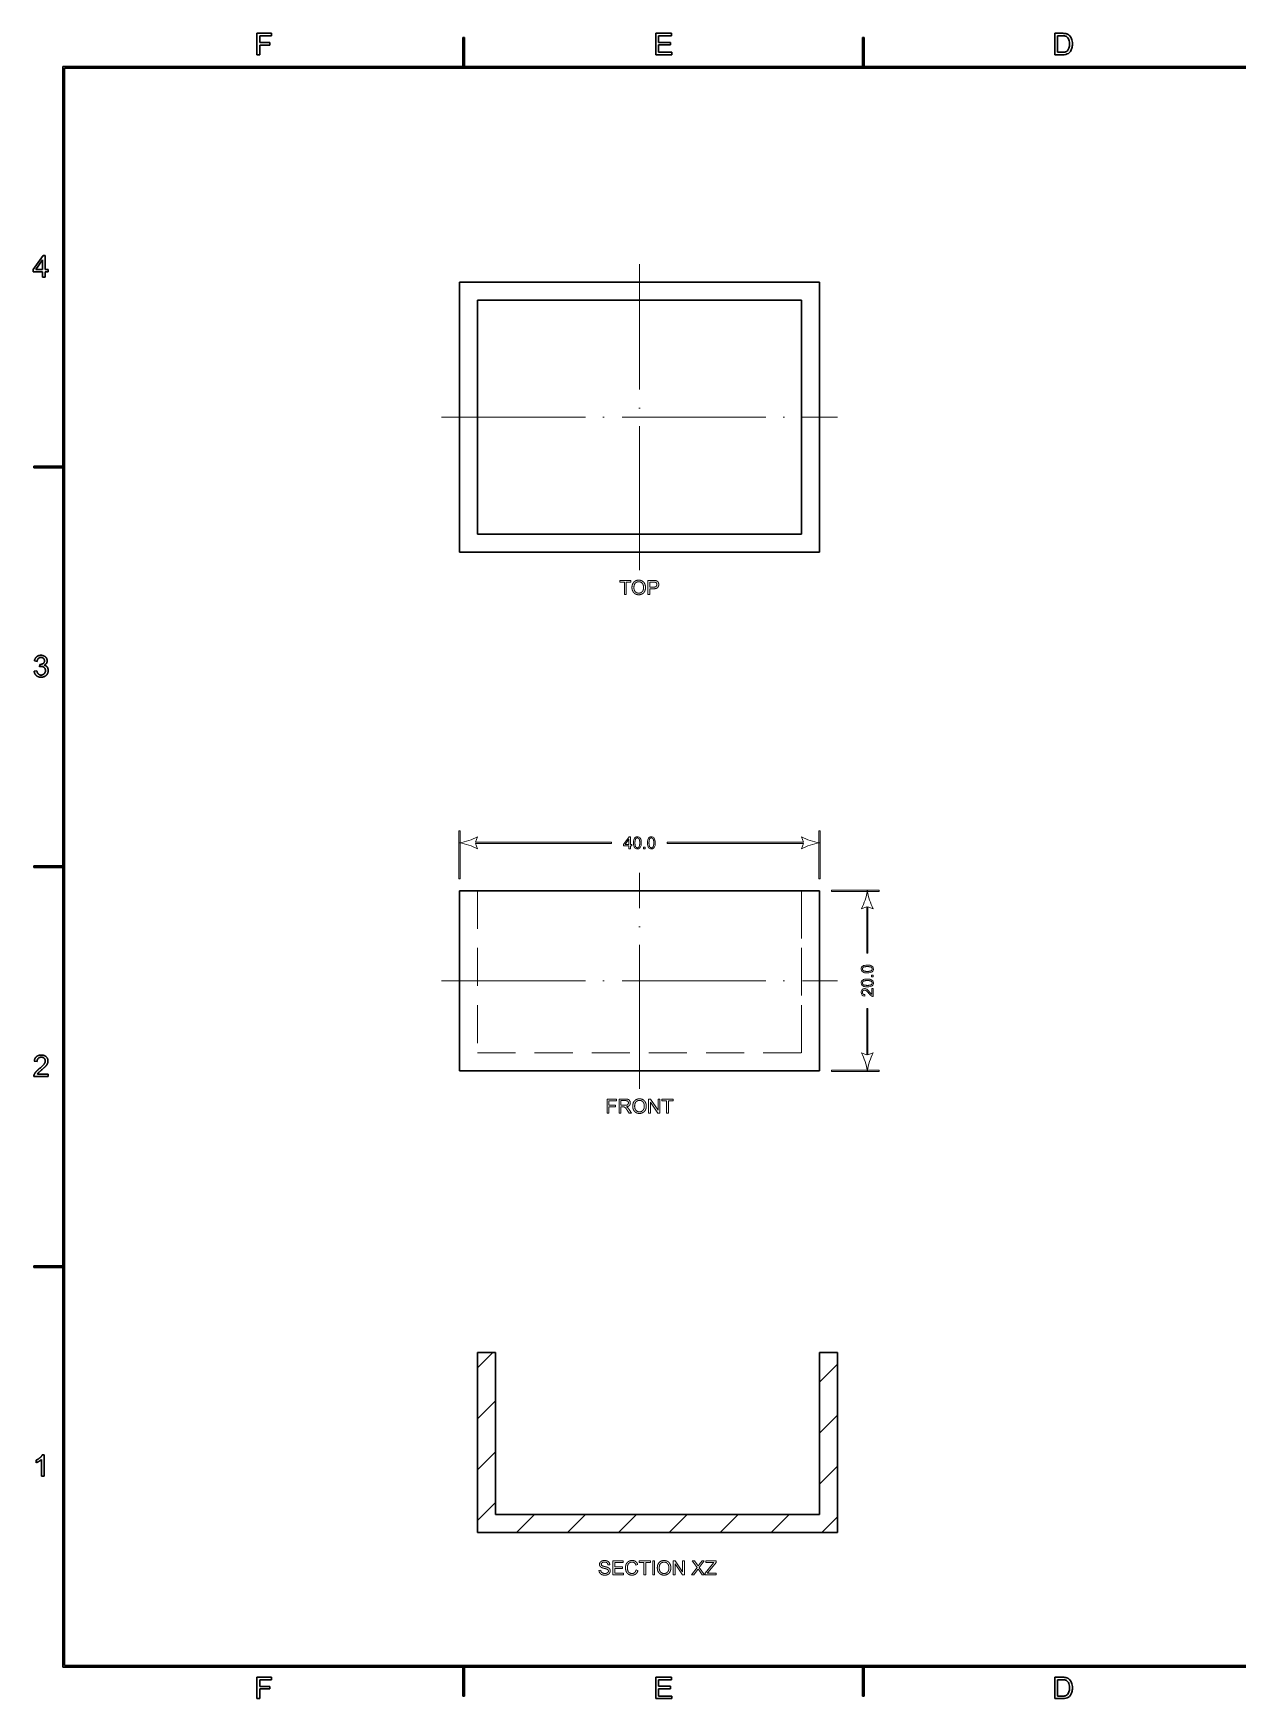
# Model space of a CAD drawing. Header units: millimetres. Extents: x -205 to 205, y -139 to 139.
# Drawn here: x -205.1 to -4.2, y -138.7 to 139 of the extents above; entities that cross this region are included whole.
import ezdxf

# ---------------------------------------------------------------- set-up
doc = ezdxf.new("R2010")
doc.units = ezdxf.units.MM
doc.linetypes.add('ACAD_ISO04W100', pattern=[30, 24, -3, 0, -3])
doc.linetypes.add('HIDDEN', pattern=[9.525, 6.35, -3.175])
for name, color, linetype, lineweight in [('center', 7, 'ACAD_ISO04W100', 13), ('dimensions', 7, 'Continuous', 18), ('hatch', 7, 'Continuous', 13), ('hidden', 7, 'HIDDEN', 18), ('visible', 7, 'Continuous', 30)]:
    doc.layers.add(name, color=color, linetype=linetype, lineweight=lineweight)

msp = doc.modelspace()

# ---------------------------------------------------------------- linework, layer by layer
at = {"layer": 'center'}
for p, q in [((-104, 49.5), (-104, 100.5)), ((-137, 75), (-71, 75)), ((-104, -37), (-104, -1)), ((-137, -19), (-71, -19))]:
    msp.add_line(p, q, dxfattribs=at)
at = {"layer": 'dimensions'}
for p, q in [((-107.28, 47.77), (-107.28, 47.49)), ((-105.41, 47.77), (-107.28, 47.77)), ((-107.28, 47.49), (-106.51, 47.49)), ((-106.51, 47.49), (-106.51, 45.41)), ((-106.19, 47.49), (-105.41, 47.49)), ((-106.19, 45.41), (-106.19, 47.49)), ((-105.41, 47.49), (-105.41, 47.77)), ((-102.58, 47.77), (-102.58, 45.41)), ((-101.69, 47.77), (-102.58, 47.77)), ((-102.27, 46.65), (-102.27, 47.49)), ((-102.27, 47.49), (-101.67, 47.49)), ((-106.51, 45.41), (-106.19, 45.41)), ((-102.58, 45.41), (-102.27, 45.41)), ((-101.66, 46.65), (-102.27, 46.65)), ((-102.27, 46.37), (-101.67, 46.37)), ((-102.27, 45.41), (-102.27, 46.37)), ((-134.11, 6), (-134.11, -2)), ((-133.89, 6), (-134.11, 6)), ((-133.89, -2), (-133.89, 6)), ((-74.11, 6), (-74.11, -2)), ((-73.89, 6), (-74.11, 6)), ((-73.89, -2), (-73.89, 6)), ((-131.33, 4.11), (-131, 5)), ((-108.64, 4.11), (-131.33, 4.11)), ((-131, 3), (-131.33, 3.89)), ((-131.33, 3.89), (-108.64, 3.89)), ((-108.64, 3.89), (-108.64, 4.11)), ((-105.73, 5.02), (-106.64, 3.72)), ((-106.64, 3.72), (-106.64, 3.49)), ((-106.64, 3.49), (-105.77, 3.49)), ((-106.4, 3.72), (-105.77, 4.62)), ((-105.77, 3.72), (-106.4, 3.72)), ((-105.77, 4.62), (-105.77, 3.72)), ((-105.77, 3.49), (-105.77, 3.01)), ((-105.77, 3.01), (-105.52, 3.01)), ((-105.52, 5.02), (-105.73, 5.02)), ((-105.52, 3.72), (-105.52, 5.02)), ((-105.25, 3.72), (-105.52, 3.72)), ((-105.52, 3.49), (-105.25, 3.49)), ((-105.52, 3.01), (-105.52, 3.49)), ((-105.25, 3.49), (-105.25, 3.72)), ((-103.31, 3.29), (-103.31, 3.01)), ((-103.03, 3.29), (-103.31, 3.29)), ((-103.31, 3.01), (-103.03, 3.01)), ((-103.03, 3.01), (-103.03, 3.29)), ((-76.67, 4.11), (-99.36, 4.11)), ((-99.36, 4.11), (-99.36, 3.89)), ((-99.36, 3.89), (-76.67, 3.89)), ((-77, 5), (-76.67, 4.11)), ((-76.67, 3.89), (-77, 3)), ((-134.11, -2), (-133.89, -2)), ((-74.11, -2), (-73.89, -2)), ((-64, -3.89), (-72, -3.89)), ((-72, -3.89), (-72, -4.11)), ((-72, -4.11), (-64, -4.11)), ((-64, -4.11), (-64, -3.89)), ((-67, -7), (-66.11, -6.67)), ((-66.11, -6.67), (-66.11, -14.38)), ((-65.89, -14.38), (-65.89, -6.67)), ((-65.89, -6.67), (-65, -7)), ((-66.11, -14.38), (-65.89, -14.38)), ((-65.29, -18.05), (-65.29, -18.33)), ((-65.01, -18.05), (-65.29, -18.05)), ((-65.29, -18.33), (-65.01, -18.33)), ((-65.01, -18.33), (-65.01, -18.05)), ((-66.44, -21.57), (-66.42, -21.32)), ((-65.25, -20.29), (-65.25, -21.27)), ((-65.01, -20.29), (-65.25, -20.29)), ((-65.01, -21.62), (-65.01, -20.29)), ((-65.89, -23.62), (-66.11, -23.62)), ((-66.11, -23.62), (-66.11, -31.33)), ((-65.89, -31.33), (-65.89, -23.62)), ((-66.11, -31.33), (-67, -31)), ((-65, -31), (-65.89, -31.33)), ((-64, -33.89), (-72, -33.89)), ((-72, -33.89), (-72, -34.11)), ((-72, -34.11), (-64, -34.11)), ((-64, -34.11), (-64, -33.89)), ((-109.41, -38.73), (-109.41, -41.09)), ((-107.82, -38.73), (-109.41, -38.73)), ((-107.82, -39.01), (-107.82, -38.73)), ((-107.41, -38.73), (-107.41, -41.09)), ((-106.36, -38.73), (-107.41, -38.73)), ((-102.47, -38.73), (-102.47, -41.09)), ((-102.14, -38.73), (-102.47, -38.73)), ((-100.9, -40.58), (-102.14, -38.73)), ((-100.9, -38.73), (-100.9, -40.58)), ((-100.6, -38.73), (-100.9, -38.73)), ((-100.6, -41.09), (-100.6, -38.73)), ((-100.26, -38.73), (-100.26, -39.01)), ((-98.38, -38.73), (-100.26, -38.73)), ((-98.38, -39.01), (-98.38, -38.73)), ((-109.41, -41.09), (-109.1, -41.09)), ((-109.1, -39.01), (-107.82, -39.01)), ((-109.1, -39.74), (-109.1, -39.01)), ((-107.99, -39.74), (-109.1, -39.74)), ((-109.1, -40.02), (-107.99, -40.02)), ((-109.1, -41.09), (-109.1, -40.02)), ((-107.99, -40.02), (-107.99, -39.74)), ((-107.41, -41.09), (-107.09, -41.09)), ((-107.09, -39.77), (-107.09, -38.99)), ((-107.09, -38.99), (-106.35, -38.99)), ((-106.42, -39.77), (-107.09, -39.77)), ((-107.09, -40.04), (-106.73, -40.04)), ((-107.09, -41.09), (-107.09, -40.04)), ((-106.03, -40.6), (-105.72, -41.09)), ((-105.33, -41.09), (-105.74, -40.45)), ((-105.72, -41.09), (-105.33, -41.09)), ((-102.47, -41.09), (-102.17, -41.09)), ((-102.17, -39.23), (-100.92, -41.09)), ((-102.17, -41.09), (-102.17, -39.23)), ((-100.92, -41.09), (-100.6, -41.09)), ((-100.26, -39.01), (-99.48, -39.01)), ((-99.48, -39.01), (-99.48, -41.09)), ((-99.48, -41.09), (-99.17, -41.09)), ((-99.17, -39.01), (-98.38, -39.01)), ((-99.17, -41.09), (-99.17, -39.01)), ((-109.24, -116.42), (-108.94, -116.39)), ((-108.44, -115.73), (-108.44, -118.09)), ((-106.73, -115.73), (-108.44, -115.73)), ((-108.13, -116.01), (-106.73, -116.01)), ((-108.13, -116.73), (-108.13, -116.01)), ((-106.73, -116.01), (-106.73, -115.73)), ((-104.59, -116.45), (-104.29, -116.38)), ((-104.04, -115.73), (-104.04, -116.01)), ((-102.17, -115.73), (-104.04, -115.73)), ((-104.04, -116.01), (-103.26, -116.01)), ((-103.26, -116.01), (-103.26, -118.09)), ((-102.95, -116.01), (-102.17, -116.01)), ((-102.95, -118.09), (-102.95, -116.01)), ((-102.17, -116.01), (-102.17, -115.73)), ((-101.79, -115.73), (-101.79, -118.09)), ((-101.48, -115.73), (-101.79, -115.73)), ((-101.48, -118.09), (-101.48, -115.73)), ((-98.36, -115.73), (-98.36, -118.09)), ((-98.04, -115.73), (-98.36, -115.73)), ((-98.06, -116.23), (-96.82, -118.09)), ((-98.06, -118.09), (-98.06, -116.23)), ((-96.8, -117.58), (-98.04, -115.73)), ((-96.8, -115.73), (-96.8, -117.58)), ((-96.5, -115.73), (-96.8, -115.73)), ((-96.5, -118.09), (-96.5, -115.73)), ((-95.19, -115.73), (-94.39, -116.86)), ((-94.82, -115.73), (-95.19, -115.73)), ((-94.39, -116.33), (-94.82, -115.73)), ((-94.03, -116.84), (-93.2, -115.73)), ((-93.54, -115.73), (-94.02, -116.35)), ((-93.2, -115.73), (-93.54, -115.73)), ((-91.84, -116.29), (-93.05, -117.8)), ((-92.91, -115.73), (-92.91, -116.01)), ((-91.22, -115.73), (-92.91, -115.73)), ((-92.91, -116.01), (-91.59, -116.01)), ((-92.55, -117.65), (-91.22, -116.01)), ((-91.22, -116.01), (-91.22, -115.73)), ((-110.46, -117.31), (-110.75, -117.33)), ((-108.44, -118.09), (-106.68, -118.09)), ((-106.82, -116.73), (-108.13, -116.73)), ((-108.13, -117.01), (-106.82, -117.01)), ((-108.13, -117.81), (-108.13, -117.01)), ((-106.68, -117.81), (-108.13, -117.81)), ((-106.82, -117.01), (-106.82, -116.73)), ((-106.68, -118.09), (-106.68, -117.81)), ((-104.25, -117.34), (-104.56, -117.26)), ((-103.26, -118.09), (-102.95, -118.09)), ((-101.79, -118.09), (-101.48, -118.09)), ((-98.36, -118.09), (-98.06, -118.09)), ((-96.82, -118.09), (-96.5, -118.09)), ((-94.39, -116.86), (-95.3, -118.09)), ((-95.3, -118.09), (-94.93, -118.09)), ((-94.93, -118.09), (-94.33, -117.27)), ((-94.12, -117.25), (-93.52, -118.09)), ((-93.14, -118.09), (-94.03, -116.84)), ((-93.52, -118.09), (-93.14, -118.09)), ((-93.05, -117.8), (-93.05, -118.09)), ((-93.05, -118.09), (-91.18, -118.09)), ((-92.69, -117.81), (-92.55, -117.65)), ((-91.18, -117.81), (-92.69, -117.81)), ((-91.18, -118.09), (-91.18, -117.81))]:
    msp.add_line(p, q, dxfattribs=at)
for centre, start, end in [((-135.67, 14), -80.5377, -62.5924), ((-135.67, -6), 62.5924, 80.5377), ((-72.33, 14), -117.4076, -99.4623), ((-72.33, -6), 99.4623, 117.4076), ((-76, -2.33), -27.4076, -9.4623), ((-56, -2.33), -170.5377, -152.5924), ((-76, -35.67), 9.4623, 27.4076), ((-56, -35.67), 152.5924, 170.5377)]:
    msp.add_arc(centre, 10.14, start, end, dxfattribs=at)
for points in [[(-105.25, 46.56), (-105.25, 47.15), (-104.93, 47.48)], [(-104.93, 47.48), (-104.61, 47.81), (-104.12, 47.81)], [(-104.68, 47.32), (-104.92, 47.09), (-104.92, 46.56)], [(-104.11, 47.54), (-104.45, 47.54), (-104.68, 47.32)], [(-104.12, 47.81), (-103.79, 47.81), (-103.53, 47.66)], [(-103.69, 47.43), (-103.88, 47.54), (-104.11, 47.54)], [(-103.41, 47.09), (-103.5, 47.31), (-103.69, 47.43)], [(-103.53, 47.66), (-103.26, 47.5), (-103.13, 47.22)], [(-103.13, 47.22), (-102.99, 46.94), (-102.99, 46.59)], [(-101.69, 47.77), (-101.46, 47.77), (-101.33, 47.75)], [(-101.38, 47.47), (-101.45, 47.49), (-101.67, 47.49)], [(-101.18, 47.33), (-101.25, 47.44), (-101.38, 47.47)], [(-101.33, 47.75), (-101.16, 47.72), (-101.04, 47.64)], [(-101.1, 47.08), (-101.1, 47.23), (-101.18, 47.33)], [(-101.04, 47.64), (-100.92, 47.56), (-100.85, 47.41)], [(-100.85, 47.41), (-100.78, 47.26), (-100.78, 47.09)], [(-105.11, 45.97), (-105.25, 46.25), (-105.25, 46.56)], [(-104.71, 45.53), (-104.98, 45.69), (-105.11, 45.97)], [(-104.92, 46.56), (-104.92, 46.13), (-104.69, 45.88)], [(-104.12, 45.37), (-104.45, 45.37), (-104.71, 45.53)], [(-104.69, 45.88), (-104.46, 45.64), (-104.12, 45.64)], [(-104.12, 45.64), (-103.77, 45.64), (-103.54, 45.89)], [(-103.54, 45.52), (-103.81, 45.37), (-104.12, 45.37)], [(-103.54, 45.89), (-103.31, 46.13), (-103.31, 46.59)], [(-103.13, 45.94), (-103.28, 45.66), (-103.54, 45.52)], [(-103.31, 46.59), (-103.31, 46.88), (-103.41, 47.09)], [(-102.99, 46.59), (-102.99, 46.23), (-103.13, 45.94)], [(-100.97, 46.58), (-101.16, 46.37), (-101.67, 46.37)], [(-101.66, 46.65), (-101.36, 46.65), (-101.23, 46.76)], [(-101.23, 46.76), (-101.1, 46.87), (-101.1, 47.08)], [(-100.78, 47.09), (-100.78, 46.79), (-100.97, 46.58)], [(-65.01, -21.62), (-65.1, -21.62), (-65.18, -21.59)], [(-106.36, -38.73), (-106.04, -38.73), (-105.88, -38.79)], [(-105.88, -38.79), (-105.72, -38.86), (-105.62, -39.02)], [(-104.81, -39.02), (-104.49, -38.69), (-103.99, -38.69)], [(-103.99, -38.69), (-103.67, -38.69), (-103.4, -38.84)], [(-103.4, -38.84), (-103.14, -39), (-103, -39.28)], [(-106.56, -40.05), (-106.61, -40.04), (-106.73, -40.04)], [(-106.42, -40.12), (-106.49, -40.07), (-106.56, -40.05)], [(-106.42, -39.77), (-106.21, -39.77), (-106.09, -39.73)], [(-106.26, -40.27), (-106.35, -40.16), (-106.42, -40.12)], [(-105.96, -39.1), (-106.08, -38.99), (-106.35, -38.99)], [(-106.03, -40.6), (-106.17, -40.39), (-106.26, -40.27)], [(-105.68, -39.8), (-105.84, -39.97), (-106.18, -40.02)], [(-106.18, -40.02), (-106.06, -40.07), (-106, -40.13)], [(-106.09, -39.73), (-105.97, -39.68), (-105.9, -39.58)], [(-106, -40.13), (-105.86, -40.26), (-105.74, -40.45)], [(-105.84, -39.37), (-105.84, -39.2), (-105.96, -39.1)], [(-105.9, -39.58), (-105.84, -39.49), (-105.84, -39.37)], [(-105.52, -39.37), (-105.52, -39.62), (-105.68, -39.8)], [(-105.62, -39.02), (-105.52, -39.18), (-105.52, -39.37)], [(-105.12, -39.94), (-105.12, -39.35), (-104.81, -39.02)], [(-104.99, -40.53), (-105.12, -40.25), (-105.12, -39.94)], [(-104.59, -40.97), (-104.85, -40.81), (-104.99, -40.53)], [(-104.56, -39.18), (-104.8, -39.41), (-104.8, -39.94)], [(-104.8, -39.94), (-104.8, -40.37), (-104.57, -40.62)], [(-103.99, -41.13), (-104.33, -41.13), (-104.59, -40.97)], [(-104.57, -40.62), (-104.34, -40.86), (-104, -40.86)], [(-103.99, -38.96), (-104.32, -38.96), (-104.56, -39.18)], [(-104, -40.86), (-103.64, -40.86), (-103.42, -40.61)], [(-103.57, -39.07), (-103.76, -38.96), (-103.99, -38.96)], [(-103.42, -40.98), (-103.69, -41.13), (-103.99, -41.13)], [(-103.28, -39.41), (-103.38, -39.19), (-103.57, -39.07)], [(-103.42, -40.61), (-103.19, -40.37), (-103.19, -39.91)], [(-103.01, -40.56), (-103.15, -40.84), (-103.42, -40.98)], [(-103.19, -39.91), (-103.19, -39.62), (-103.28, -39.41)], [(-102.86, -39.91), (-102.86, -40.27), (-103.01, -40.56)], [(-103, -39.28), (-102.86, -39.56), (-102.86, -39.91)], [(-110.66, -116.34), (-110.66, -116.16), (-110.56, -116)], [(-110.58, -116.63), (-110.66, -116.5), (-110.66, -116.34)], [(-110.33, -116.85), (-110.5, -116.76), (-110.58, -116.63)], [(-110.56, -116), (-110.46, -115.85), (-110.26, -115.77)], [(-110.23, -116.07), (-110.36, -116.17), (-110.36, -116.32)], [(-110.36, -116.32), (-110.36, -116.44), (-110.27, -116.53)], [(-110.27, -116.53), (-110.18, -116.61), (-109.8, -116.7)], [(-110.26, -115.77), (-110.07, -115.69), (-109.83, -115.69)], [(-109.82, -115.96), (-110.1, -115.96), (-110.23, -116.07)], [(-109.83, -115.69), (-109.57, -115.69), (-109.37, -115.77)], [(-109.41, -116.08), (-109.55, -115.96), (-109.82, -115.96)], [(-109.24, -116.42), (-109.27, -116.19), (-109.41, -116.08)], [(-109.37, -115.77), (-109.17, -115.86), (-109.06, -116.02)], [(-109.06, -116.02), (-108.95, -116.19), (-108.94, -116.39)], [(-106.33, -116.89), (-106.33, -116.52), (-106.19, -116.25)], [(-106.19, -116.25), (-106.05, -115.97), (-105.79, -115.83)], [(-105.94, -116.44), (-106.01, -116.66), (-106.01, -116.89)], [(-105.68, -116.09), (-105.86, -116.22), (-105.94, -116.44)], [(-105.79, -115.83), (-105.53, -115.69), (-105.22, -115.69)], [(-105.23, -115.96), (-105.5, -115.96), (-105.68, -116.09)], [(-104.83, -116.07), (-104.99, -115.96), (-105.23, -115.96)], [(-105.22, -115.69), (-104.86, -115.69), (-104.62, -115.87)], [(-104.59, -116.45), (-104.68, -116.19), (-104.83, -116.07)], [(-104.62, -115.87), (-104.38, -116.05), (-104.29, -116.38)], [(-101.02, -116.94), (-101.02, -116.35), (-100.71, -116.02)], [(-100.71, -116.02), (-100.39, -115.69), (-99.89, -115.69)], [(-100.46, -116.18), (-100.7, -116.41), (-100.7, -116.94)], [(-99.89, -115.96), (-100.22, -115.96), (-100.46, -116.18)], [(-99.89, -115.69), (-99.57, -115.69), (-99.3, -115.84)], [(-99.47, -116.07), (-99.66, -115.96), (-99.89, -115.96)], [(-99.18, -116.41), (-99.28, -116.19), (-99.47, -116.07)], [(-99.3, -115.84), (-99.04, -116), (-98.9, -116.28)], [(-99.09, -116.91), (-99.09, -116.62), (-99.18, -116.41)], [(-98.9, -116.28), (-98.76, -116.56), (-98.76, -116.91)], [(-94.39, -116.33), (-94.26, -116.52), (-94.2, -116.62)], [(-94.2, -116.62), (-94.12, -116.49), (-94.02, -116.35)], [(-91.84, -116.29), (-91.71, -116.13), (-91.59, -116.01)], [(-110.62, -117.76), (-110.75, -117.57), (-110.75, -117.33)], [(-110.28, -118.04), (-110.5, -117.94), (-110.62, -117.76)], [(-110.46, -117.31), (-110.44, -117.48), (-110.36, -117.6)], [(-110.36, -117.6), (-110.28, -117.71), (-110.12, -117.78)], [(-109.87, -117), (-110.2, -116.92), (-110.33, -116.85)], [(-109.75, -118.13), (-110.07, -118.13), (-110.28, -118.04)], [(-110.12, -117.78), (-109.96, -117.85), (-109.76, -117.85)], [(-109.45, -117.12), (-109.55, -117.08), (-109.87, -117)], [(-109.8, -116.7), (-109.42, -116.78), (-109.27, -116.85)], [(-109.76, -117.85), (-109.58, -117.85), (-109.44, -117.8)], [(-109.29, -118.04), (-109.49, -118.13), (-109.75, -118.13)], [(-109.24, -117.25), (-109.3, -117.17), (-109.45, -117.12)], [(-109.44, -117.8), (-109.31, -117.74), (-109.24, -117.65)], [(-108.98, -117.78), (-109.09, -117.95), (-109.29, -118.04)], [(-109.27, -116.85), (-109.07, -116.94), (-108.97, -117.09)], [(-109.17, -117.45), (-109.17, -117.34), (-109.24, -117.25)], [(-109.24, -117.65), (-109.17, -117.56), (-109.17, -117.45)], [(-108.87, -117.42), (-108.87, -117.61), (-108.98, -117.78)], [(-108.97, -117.09), (-108.87, -117.23), (-108.87, -117.42)], [(-106.21, -117.52), (-106.33, -117.23), (-106.33, -116.89)], [(-105.85, -117.97), (-106.08, -117.82), (-106.21, -117.52)], [(-106.01, -116.89), (-106.01, -117.19), (-105.92, -117.42)], [(-105.92, -117.42), (-105.84, -117.64), (-105.65, -117.75)], [(-105.22, -118.13), (-105.61, -118.13), (-105.85, -117.97)], [(-105.65, -117.75), (-105.47, -117.86), (-105.25, -117.86)], [(-105.25, -117.86), (-104.99, -117.86), (-104.81, -117.71)], [(-104.6, -117.93), (-104.86, -118.13), (-105.22, -118.13)], [(-104.81, -117.71), (-104.62, -117.56), (-104.56, -117.26)], [(-104.25, -117.34), (-104.34, -117.73), (-104.6, -117.93)], [(-100.89, -117.53), (-101.02, -117.25), (-101.02, -116.94)], [(-100.49, -117.97), (-100.75, -117.81), (-100.89, -117.53)], [(-100.7, -116.94), (-100.7, -117.37), (-100.47, -117.62)], [(-99.89, -118.13), (-100.23, -118.13), (-100.49, -117.97)], [(-100.47, -117.62), (-100.24, -117.86), (-99.9, -117.86)], [(-99.9, -117.86), (-99.54, -117.86), (-99.31, -117.61)], [(-99.32, -117.98), (-99.59, -118.13), (-99.89, -118.13)], [(-98.91, -117.56), (-99.05, -117.84), (-99.32, -117.98)], [(-99.31, -117.61), (-99.09, -117.37), (-99.09, -116.91)], [(-98.76, -116.91), (-98.76, -117.27), (-98.91, -117.56)], [(-94.22, -117.09), (-94.3, -117.22), (-94.33, -117.27)], [(-94.12, -117.25), (-94.17, -117.17), (-94.22, -117.09)]]:
    msp.add_open_spline(points, degree=2, dxfattribs=at)
for points, degree, knots in [([(-104.8, 3.18), (-104.69, 3.05), (-104.54, 2.98), (-104.35, 2.98), (-104.05, 2.97), (-103.86, 3.14), (-103.77, 3.43), (-103.72, 3.57), (-103.7, 3.76), (-103.7, 4), (-103.7, 4.2), (-103.71, 4.36), (-103.74, 4.47), (-103.8, 4.71), (-103.9, 4.87), (-104.07, 4.96), (-104.15, 5), (-104.24, 5.02), (-104.35, 5.02), (-104.49, 5.02), (-104.62, 4.98), (-104.71, 4.91), (-104.81, 4.83), (-104.88, 4.72), (-104.93, 4.57), (-104.98, 4.43), (-105, 4.24), (-105, 4), (-105, 3.62), (-104.94, 3.35), (-104.8, 3.18)], 3, [0, 0, 0, 0, 1, 1, 1, 2.518868, 2.518868, 2.518868, 3.278302, 3.278302, 3.278302, 3.919994, 3.919994, 3.919994, 5.203379, 5.203379, 5.203379, 5.845071, 5.845071, 5.845071, 6.715162, 6.715162, 6.715162, 7.585253, 7.585253, 7.585253, 8.455345, 8.455345, 8.455345, 9.837451, 9.837451, 9.837451, 9.837451]), ([(-104.62, 4.68), (-104.52, 4.82), (-104.35, 4.82), (-104.18, 4.82), (-104.06, 4.66), (-103.95, 4.49), (-103.95, 4), (-103.95, 3.51), (-104.06, 3.34), (-104.18, 3.18), (-104.35, 3.18), (-104.52, 3.18), (-104.63, 3.34), (-104.75, 3.51), (-104.75, 4), (-104.75, 4.49), (-104.62, 4.68)], 2, [0, 0, 0, 1, 1, 2.016129, 2.016129, 3.032258, 3.032258, 4.042773, 4.042773, 5.053288, 5.053288, 6.063803, 6.063803, 7.074318, 7.074318, 8.084833, 8.084833, 8.084833]), ([(-102.47, 3.18), (-102.36, 3.05), (-102.21, 2.98), (-102.01, 2.98), (-101.72, 2.97), (-101.53, 3.14), (-101.43, 3.43), (-101.38, 3.57), (-101.36, 3.76), (-101.36, 4), (-101.36, 4.2), (-101.38, 4.36), (-101.41, 4.47), (-101.47, 4.71), (-101.57, 4.87), (-101.73, 4.96), (-101.81, 5), (-101.91, 5.02), (-102.01, 5.02), (-102.16, 5.02), (-102.28, 4.98), (-102.38, 4.91), (-102.47, 4.83), (-102.55, 4.72), (-102.59, 4.57), (-102.64, 4.43), (-102.67, 4.24), (-102.67, 4), (-102.67, 3.62), (-102.6, 3.35), (-102.47, 3.18)], 3, [0, 0, 0, 0, 1, 1, 1, 2.518868, 2.518868, 2.518868, 3.278302, 3.278302, 3.278302, 3.919994, 3.919994, 3.919994, 5.203379, 5.203379, 5.203379, 5.845071, 5.845071, 5.845071, 6.715162, 6.715162, 6.715162, 7.585253, 7.585253, 7.585253, 8.455345, 8.455345, 8.455345, 9.837451, 9.837451, 9.837451, 9.837451]), ([(-102.29, 4.68), (-102.19, 4.82), (-102.02, 4.82), (-101.84, 4.82), (-101.73, 4.66), (-101.61, 4.49), (-101.61, 4), (-101.61, 3.51), (-101.73, 3.34), (-101.84, 3.18), (-102.01, 3.18), (-102.18, 3.18), (-102.3, 3.34), (-102.41, 3.51), (-102.41, 4), (-102.41, 4.49), (-102.29, 4.68)], 2, [0, 0, 0, 1, 1, 2.016129, 2.016129, 3.032258, 3.032258, 4.042773, 4.042773, 5.053288, 5.053288, 6.063803, 6.063803, 7.074318, 7.074318, 8.084833, 8.084833, 8.084833]), ([(-65.18, -17.49), (-65.05, -17.38), (-64.98, -17.23), (-64.98, -17.04), (-64.97, -16.74), (-65.14, -16.55), (-65.43, -16.46), (-65.57, -16.41), (-65.76, -16.38), (-66, -16.38), (-66.2, -16.38), (-66.36, -16.4), (-66.47, -16.43), (-66.71, -16.49), (-66.87, -16.59), (-66.96, -16.75), (-67, -16.84), (-67.02, -16.93), (-67.02, -17.04), (-67.02, -17.18), (-66.98, -17.3), (-66.91, -17.4), (-66.83, -17.5), (-66.72, -17.57), (-66.57, -17.62), (-66.43, -17.67), (-66.24, -17.69), (-66, -17.69), (-65.62, -17.69), (-65.35, -17.63), (-65.18, -17.49)], 3, [0, 0, 0, 0, 1, 1, 1, 2.518868, 2.518868, 2.518868, 3.278302, 3.278302, 3.278302, 3.919994, 3.919994, 3.919994, 5.203379, 5.203379, 5.203379, 5.845071, 5.845071, 5.845071, 6.715162, 6.715162, 6.715162, 7.585253, 7.585253, 7.585253, 8.455345, 8.455345, 8.455345, 9.837451, 9.837451, 9.837451, 9.837451]), ([(-66.68, -17.31), (-66.82, -17.21), (-66.82, -17.04), (-66.82, -16.87), (-66.66, -16.75), (-66.49, -16.64), (-66, -16.64), (-65.51, -16.64), (-65.34, -16.75), (-65.18, -16.87), (-65.18, -17.04), (-65.18, -17.21), (-65.34, -17.32), (-65.51, -17.44), (-66, -17.44), (-66.49, -17.44), (-66.68, -17.31)], 2, [0, 0, 0, 1, 1, 2.016129, 2.016129, 3.032258, 3.032258, 4.042773, 4.042773, 5.053288, 5.053288, 6.063803, 6.063803, 7.074318, 7.074318, 8.084833, 8.084833, 8.084833]), ([(-65.18, -19.83), (-65.05, -19.72), (-64.98, -19.57), (-64.98, -19.37), (-64.97, -19.08), (-65.14, -18.89), (-65.43, -18.79), (-65.57, -18.74), (-65.76, -18.72), (-66, -18.72), (-66.2, -18.72), (-66.36, -18.73), (-66.47, -18.76), (-66.71, -18.83), (-66.87, -18.93), (-66.96, -19.09), (-67, -19.17), (-67.02, -19.27), (-67.02, -19.37), (-67.02, -19.52), (-66.98, -19.64), (-66.91, -19.74), (-66.83, -19.83), (-66.72, -19.9), (-66.57, -19.95), (-66.43, -20), (-66.24, -20.03), (-66, -20.03), (-65.62, -20.03), (-65.35, -19.96), (-65.18, -19.83)], 3, [0, 0, 0, 0, 1, 1, 1, 2.518868, 2.518868, 2.518868, 3.278302, 3.278302, 3.278302, 3.919994, 3.919994, 3.919994, 5.203379, 5.203379, 5.203379, 5.845071, 5.845071, 5.845071, 6.715162, 6.715162, 6.715162, 7.585253, 7.585253, 7.585253, 8.455345, 8.455345, 8.455345, 9.837451, 9.837451, 9.837451, 9.837451]), ([(-66.68, -19.65), (-66.82, -19.55), (-66.82, -19.38), (-66.82, -19.2), (-66.66, -19.09), (-66.49, -18.97), (-66, -18.97), (-65.51, -18.97), (-65.34, -19.09), (-65.18, -19.2), (-65.18, -19.37), (-65.18, -19.54), (-65.34, -19.66), (-65.51, -19.77), (-66, -19.77), (-66.49, -19.77), (-66.68, -19.65)], 2, [0, 0, 0, 1, 1, 2.016129, 2.016129, 3.032258, 3.032258, 4.042773, 4.042773, 5.053288, 5.053288, 6.063803, 6.063803, 7.074318, 7.074318, 8.084833, 8.084833, 8.084833]), ([(-65.63, -20.89), (-65.78, -20.71), (-65.9, -20.58), (-65.99, -20.51), (-66.07, -20.43), (-66.15, -20.38), (-66.23, -20.34), (-66.31, -20.31), (-66.39, -20.29), (-66.47, -20.29), (-66.62, -20.29), (-66.76, -20.35), (-66.86, -20.46), (-66.97, -20.57), (-67.02, -20.73), (-67.02, -20.92), (-67.02, -21.3), (-66.82, -21.54), (-66.44, -21.57)], 3, [0, 0, 0, 0, 1, 1, 1, 2, 2, 2, 3, 3, 3, 4.965909, 4.965909, 4.965909, 6.931818, 6.931818, 6.931818, 10.826368, 10.826368, 10.826368, 10.826368]), ([(-66.42, -21.32), (-66.61, -21.31), (-66.71, -21.21), (-66.82, -21.1), (-66.82, -20.92), (-66.82, -20.76), (-66.72, -20.65), (-66.62, -20.55), (-66.47, -20.55), (-66.33, -20.55), (-66.18, -20.66), (-66.02, -20.78), (-65.75, -21.1)], 2, [0, 0, 0, 1, 1, 2, 2, 2.946154, 2.946154, 3.892308, 3.892308, 4.794249, 4.794249, 5.69619, 5.69619, 5.69619]), ([(-65.75, -21.1), (-65.58, -21.31), (-65.45, -21.42), (-65.32, -21.54), (-65.18, -21.59)], 2, [0, 0, 0, 1, 1, 2, 2, 2]), ([(-65.25, -21.27), (-65.31, -21.23), (-65.38, -21.17), (-65.45, -21.11), (-65.63, -20.89)], 2, [0, 0, 0, 1, 1, 2, 2, 2])]:
    msp.add_open_spline(points, degree=degree, knots=knots, dxfattribs=at)
at = {"layer": 'hatch'}
for p, q in [((-131, -83.57), (-128.43, -81)), ((-74, -85.97), (-71, -82.97)), ((-131, -92.06), (-128, -89.06)), ((-74, -94.46), (-71, -91.46)), ((-131, -100.54), (-128, -97.54)), ((-74, -102.94), (-71, -99.94)), ((-131, -109.03), (-128, -106.03)), ((-124.49, -111), (-121.49, -108)), ((-116, -111), (-113, -108)), ((-107.51, -111), (-104.51, -108)), ((-99.03, -111), (-96.03, -108)), ((-90.54, -111), (-87.54, -108)), ((-82.06, -111), (-79.06, -108)), ((-73.57, -111), (-71, -108.43))]:
    msp.add_line(p, q, dxfattribs=at)
at = {"layer": 'hidden'}
for p, q in [((-134, -34), (-134, -4)), ((-134, -4), (-74, -4)), ((-131, -4), (-77, -4)), ((-131, -4), (-77, -4)), ((-131, -4), (-131, -31)), ((-131, -4), (-131, -31)), ((-77, -31), (-77, -4)), ((-77, -4), (-77, -31)), ((-74, -34), (-74, -4)), ((-131, -31), (-77, -31)), ((-131, -31), (-77, -31)), ((-134, -34), (-74, -34))]:
    msp.add_line(p, q, dxfattribs=at)
at = {"layer": 'visible'}
for p, q in [((-167.78, 139.01), (-167.78, 135.43)), ((-165.37, 139.01), (-167.78, 139.01)), ((-165.37, 138.59), (-165.37, 139.01)), ((-101.27, 139.01), (-101.27, 135.43)), ((-98.68, 139.01), (-101.27, 139.01)), ((-98.68, 138.59), (-98.68, 139.01)), ((-34.75, 139.01), (-34.75, 135.43)), ((-33.52, 139.01), (-34.75, 139.01)), ((-167.31, 138.59), (-165.37, 138.59)), ((-167.31, 137.48), (-167.31, 138.59)), ((-165.63, 137.48), (-167.31, 137.48)), ((-167.31, 137.06), (-165.63, 137.06)), ((-167.31, 135.43), (-167.31, 137.06)), ((-165.63, 137.06), (-165.63, 137.48)), ((-133.47, 138.33), (-133.47, 133.33)), ((-133.19, 138.33), (-133.47, 138.33)), ((-133.19, 133.33), (-133.19, 138.33)), ((-100.8, 138.59), (-98.68, 138.59)), ((-100.8, 137.49), (-100.8, 138.59)), ((-98.82, 137.49), (-100.8, 137.49)), ((-100.8, 137.07), (-98.82, 137.07)), ((-100.8, 135.85), (-100.8, 137.07)), ((-98.82, 137.07), (-98.82, 137.49)), ((-66.81, 138.33), (-66.81, 133.33)), ((-66.53, 138.33), (-66.81, 138.33)), ((-66.53, 133.33), (-66.53, 138.33)), ((-34.28, 135.85), (-34.28, 138.59)), ((-34.28, 138.59), (-33.53, 138.59)), ((200.14, 133.47), (-200.14, 133.47)), ((-200.14, 133.47), (-200.14, -133.47)), ((-167.78, 135.43), (-167.31, 135.43)), ((-133.47, 133.33), (-133.19, 133.33)), ((-101.27, 135.43), (-98.6, 135.43)), ((-98.6, 135.85), (-100.8, 135.85)), ((-98.6, 135.43), (-98.6, 135.85)), ((-66.81, 133.33), (-66.53, 133.33)), ((-34.75, 135.43), (-33.46, 135.43)), ((-33.52, 135.85), (-34.28, 135.85)), ((-199.86, 133.19), (199.86, 133.19)), ((-199.86, -133.19), (-199.86, 133.19)), ((-203.44, 101.93), (-205.08, 99.61)), ((-204.64, 99.61), (-203.52, 101.22)), ((-203.52, 101.22), (-203.52, 99.61)), ((-203.08, 101.93), (-203.44, 101.93)), ((-203.08, 99.61), (-203.08, 101.93)), ((-205.08, 99.61), (-205.08, 99.21)), ((-205.08, 99.21), (-203.52, 99.21)), ((-203.52, 99.61), (-204.64, 99.61)), ((-203.52, 99.21), (-203.52, 98.35)), ((-203.52, 98.35), (-203.08, 98.35)), ((-202.6, 99.61), (-203.08, 99.61)), ((-203.08, 99.21), (-202.6, 99.21)), ((-203.08, 98.35), (-203.08, 99.21)), ((-202.6, 99.21), (-202.6, 99.61)), ((-134, 52.5), (-134, 97.5)), ((-134, 97.5), (-74, 97.5)), ((-74, 52.5), (-74, 97.5)), ((-131, 55.5), (-131, 94.5)), ((-131, 94.5), (-77, 94.5)), ((-77, 55.5), (-77, 94.5)), ((-200, 66.81), (-205, 66.81)), ((-205, 66.81), (-205, 66.53)), ((-200, 66.53), (-200, 66.81)), ((-205, 66.53), (-200, 66.53)), ((-131, 55.5), (-77, 55.5)), ((-134, 52.5), (-74, 52.5)), ((-204.89, 34.35), (-204.45, 34.27)), ((-204.01, 33.76), (-204.06, 33.38)), ((-204.49, 32.69), (-204.93, 32.63)), ((-200, 0.14), (-205, 0.14)), ((-205, 0.14), (-205, -0.14)), ((-200, -0.14), (-200, 0.14)), ((-205, -0.14), (-200, -0.14)), ((-134, -34), (-134, -4)), ((-134, -4), (-74, -4)), ((-74, -34), (-74, -4)), ((-204.91, -32.43), (-204.45, -32.47)), ((-204.99, -34.98), (-202.62, -34.98)), ((-202.62, -34.56), (-204.38, -34.56)), ((-202.62, -34.98), (-202.62, -34.56)), ((-134, -34), (-74, -34)), ((-200, -66.53), (-205, -66.53)), ((-205, -66.53), (-205, -66.81)), ((-200, -66.81), (-200, -66.53)), ((-205, -66.81), (-200, -66.81)), ((-131, -81), (-131, -111)), ((-128, -81), (-131, -81)), ((-128, -108), (-128, -81)), ((-74, -81), (-74, -108)), ((-71, -81), (-74, -81)), ((-71, -111), (-71, -81)), ((-204.6, -98.96), (-204.6, -99.38)), ((-203.72, -98.85), (-203.72, -101.65)), ((-203.28, -98.06), (-203.56, -98.06)), ((-203.28, -101.65), (-203.28, -98.06)), ((-203.72, -101.65), (-203.28, -101.65)), ((-74, -108), (-128, -108)), ((-131, -111), (-71, -111)), ((199.86, -133.19), (-199.86, -133.19)), ((-200.14, -133.47), (200.14, -133.47)), ((-167.78, -135.16), (-167.78, -138.73)), ((-165.37, -135.16), (-167.78, -135.16)), ((-167.31, -135.58), (-165.37, -135.58)), ((-167.31, -136.69), (-167.31, -135.58)), ((-165.37, -135.58), (-165.37, -135.16)), ((-133.19, -133.33), (-133.47, -133.33)), ((-133.47, -133.33), (-133.47, -138.33)), ((-133.19, -138.33), (-133.19, -133.33)), ((-101.27, -135.16), (-101.27, -138.73)), ((-98.68, -135.16), (-101.27, -135.16)), ((-100.8, -135.58), (-98.68, -135.58)), ((-100.8, -136.67), (-100.8, -135.58)), ((-98.68, -135.58), (-98.68, -135.16)), ((-66.53, -133.33), (-66.81, -133.33)), ((-66.81, -133.33), (-66.81, -138.33)), ((-66.53, -138.33), (-66.53, -133.33)), ((-34.75, -135.16), (-34.75, -138.73)), ((-33.52, -135.16), (-34.75, -135.16)), ((-34.28, -138.31), (-34.28, -135.58)), ((-34.28, -135.58), (-33.53, -135.58)), ((-167.78, -138.73), (-167.31, -138.73)), ((-165.63, -136.69), (-167.31, -136.69)), ((-167.31, -137.11), (-165.63, -137.11)), ((-167.31, -138.73), (-167.31, -137.11)), ((-165.63, -137.11), (-165.63, -136.69)), ((-133.47, -138.33), (-133.19, -138.33)), ((-101.27, -138.73), (-98.6, -138.73)), ((-98.82, -136.67), (-100.8, -136.67)), ((-100.8, -137.09), (-98.82, -137.09)), ((-100.8, -138.31), (-100.8, -137.09)), ((-98.6, -138.31), (-100.8, -138.31)), ((-98.82, -137.09), (-98.82, -136.67)), ((-98.6, -138.73), (-98.6, -138.31)), ((-66.81, -138.33), (-66.53, -138.33)), ((-34.75, -138.73), (-33.46, -138.73)), ((-33.52, -138.31), (-34.28, -138.31))]:
    msp.add_line(p, q, dxfattribs=at)
for points in [[(-33.52, 139.01), (-33.1, 139.01), (-32.88, 138.96)], [(-32.88, 138.96), (-32.58, 138.89), (-32.36, 138.7)], [(-32.91, 138.52), (-33.11, 138.59), (-33.53, 138.59)], [(-204.99, -34.98), (-204.99, -34.83), (-204.94, -34.68)], [(-32.91, -135.65), (-33.11, -135.58), (-33.53, -135.58)], [(-33.52, -135.16), (-33.1, -135.16), (-32.88, -135.21)], [(-32.88, -135.21), (-32.58, -135.28), (-32.36, -135.46)]]:
    msp.add_open_spline(points, degree=2, dxfattribs=at)
for points, degree, knots in [([(-32.91, 138.52), (-32.74, 138.45), (-32.59, 138.31), (-32.47, 138.11), (-32.34, 137.91), (-32.28, 137.62), (-32.28, 137.25), (-32.28, 136.71), (-32.42, 136.33), (-32.64, 136.11), (-32.72, 136.03), (-32.83, 135.96), (-32.96, 135.92), (-33.09, 135.88), (-33.28, 135.85), (-33.52, 135.85)], 3, [0, 0, 0, 0, 1, 1, 1, 2, 2, 2, 3.443478, 3.443478, 3.443478, 3.956018, 3.956018, 3.956018, 4.468557, 4.468557, 4.468557, 4.468557]), ([(-33.46, 135.43), (-33.03, 135.43), (-32.69, 135.51), (-32.46, 135.67), (-32.23, 135.83), (-32.01, 136.1), (-31.89, 136.52), (-31.83, 136.73), (-31.79, 136.97), (-31.79, 137.24), (-31.79, 137.56), (-31.84, 137.84), (-31.93, 138.09), (-32.03, 138.34), (-32.17, 138.54), (-32.36, 138.7)], 3, [0, 0, 0, 0, 2, 2, 2, 4, 4, 4, 5, 5, 5, 6.173653, 6.173653, 6.173653, 7.347305, 7.347305, 7.347305, 7.347305]), ([(-204.93, 32.63), (-204.89, 32.18), (-204.58, 31.9), (-204.26, 31.62), (-203.79, 31.62), (-203.27, 31.62), (-202.93, 31.94), (-202.59, 32.27), (-202.59, 32.74), (-202.59, 33.09), (-202.76, 33.32), (-202.94, 33.55), (-203.26, 33.62)], 2, [0, 0, 0, 1, 1, 2, 2, 3.108808, 3.108808, 4.217617, 4.217617, 5.037673, 5.037673, 5.857729, 5.857729, 5.857729]), ([(-203.26, 33.62), (-203.01, 33.73), (-202.89, 33.92), (-202.76, 34.11), (-202.76, 34.35), (-202.76, 34.59), (-202.89, 34.81), (-203.02, 35.02), (-203.27, 35.15), (-203.52, 35.28), (-203.81, 35.28), (-204.23, 35.28), (-204.52, 35.03), (-204.81, 34.79), (-204.89, 34.35)], 2, [0, 0, 0, 1, 1, 2, 2, 3.052632, 3.052632, 4.105263, 4.105263, 5.157895, 5.157895, 6.684211, 6.684211, 8.210526, 8.210526, 8.210526]), ([(-204.06, 33.38), (-203.88, 33.42), (-203.75, 33.42), (-203.45, 33.42), (-203.25, 33.23), (-203.05, 33.03), (-203.05, 32.73), (-203.05, 32.41), (-203.27, 32.2), (-203.48, 31.98), (-203.79, 31.98), (-204.05, 31.98), (-204.23, 32.15), (-204.42, 32.31), (-204.49, 32.69)], 2, [0, 0, 0, 1, 1, 3.45098, 3.45098, 5.901961, 5.901961, 8.471537, 8.471537, 11.041113, 11.041113, 13.206032, 13.206032, 15.37095, 15.37095, 15.37095]), ([(-204.45, 34.27), (-204.4, 34.59), (-204.23, 34.75), (-204.06, 34.91), (-203.8, 34.91), (-203.54, 34.91), (-203.38, 34.76), (-203.21, 34.6), (-203.21, 34.36), (-203.21, 34.05), (-203.44, 33.9), (-203.66, 33.76), (-203.94, 33.76), (-203.97, 33.76), (-204.01, 33.76)], 2, [0, 0, 0, 1, 1, 2, 2, 3.009524, 3.009524, 4.019048, 4.019048, 5.293699, 5.293699, 6.56835, 6.56835, 6.690273, 6.690273, 6.690273]), ([(-203.69, -33.87), (-203.21, -33.47), (-203.01, -33.24), (-202.8, -33.01), (-202.72, -32.81), (-202.63, -32.6), (-202.63, -32.38), (-202.63, -31.96), (-202.93, -31.68), (-203.23, -31.39), (-203.74, -31.39), (-204.25, -31.39), (-204.56, -31.66), (-204.86, -31.92), (-204.91, -32.43)], 2, [0, 0, 0, 1, 1, 2, 2, 3, 3, 4.965909, 4.965909, 6.931818, 6.931818, 8.879093, 8.879093, 10.826368, 10.826368, 10.826368]), ([(-204.45, -32.47), (-204.45, -32.14), (-204.26, -31.95), (-204.07, -31.75), (-203.75, -31.75), (-203.45, -31.75), (-203.27, -31.93), (-203.08, -32.11), (-203.08, -32.38), (-203.08, -32.62), (-203.28, -32.9), (-203.49, -33.18), (-204.07, -33.66)], 2, [0, 0, 0, 1, 1, 2, 2, 2.946154, 2.946154, 3.892308, 3.892308, 4.794249, 4.794249, 5.69619, 5.69619, 5.69619]), ([(-204.07, -33.66), (-204.45, -33.97), (-204.65, -34.2), (-204.85, -34.44), (-204.94, -34.68)], 2, [0, 0, 0, 1, 1, 2, 2, 2]), ([(-204.38, -34.56), (-204.31, -34.44), (-204.19, -34.32), (-204.08, -34.21), (-203.69, -33.87)], 2, [0, 0, 0, 1, 1, 2, 2, 2]), ([(-203.56, -98.06), (-203.68, -98.29), (-203.95, -98.54), (-204.23, -98.78), (-204.6, -98.96)], 2, [0, 0, 0, 1, 1, 2, 2, 2]), ([(-204.6, -99.38), (-204.39, -99.31), (-204.13, -99.15), (-203.88, -99), (-203.72, -98.85)], 2, [0, 0, 0, 1, 1, 2, 2, 2]), ([(-32.91, -135.65), (-32.74, -135.72), (-32.59, -135.85), (-32.47, -136.06), (-32.34, -136.26), (-32.28, -136.54), (-32.28, -136.92), (-32.28, -137.46), (-32.42, -137.84), (-32.64, -138.06), (-32.72, -138.14), (-32.83, -138.2), (-32.96, -138.25), (-33.09, -138.29), (-33.28, -138.31), (-33.52, -138.31)], 3, [0, 0, 0, 0, 1, 1, 1, 2, 2, 2, 3.443478, 3.443478, 3.443478, 3.956018, 3.956018, 3.956018, 4.468557, 4.468557, 4.468557, 4.468557]), ([(-33.46, -138.73), (-33.03, -138.73), (-32.69, -138.65), (-32.46, -138.49), (-32.23, -138.33), (-32.01, -138.07), (-31.89, -137.65), (-31.83, -137.44), (-31.79, -137.2), (-31.79, -136.93), (-31.79, -136.61), (-31.84, -136.32), (-31.93, -136.08), (-32.03, -135.83), (-32.17, -135.62), (-32.36, -135.46)], 3, [0, 0, 0, 0, 2, 2, 2, 4, 4, 4, 5, 5, 5, 6.173653, 6.173653, 6.173653, 7.347305, 7.347305, 7.347305, 7.347305])]:
    msp.add_open_spline(points, degree=degree, knots=knots, dxfattribs=at)

doc.saveas('drawing.dxf')
